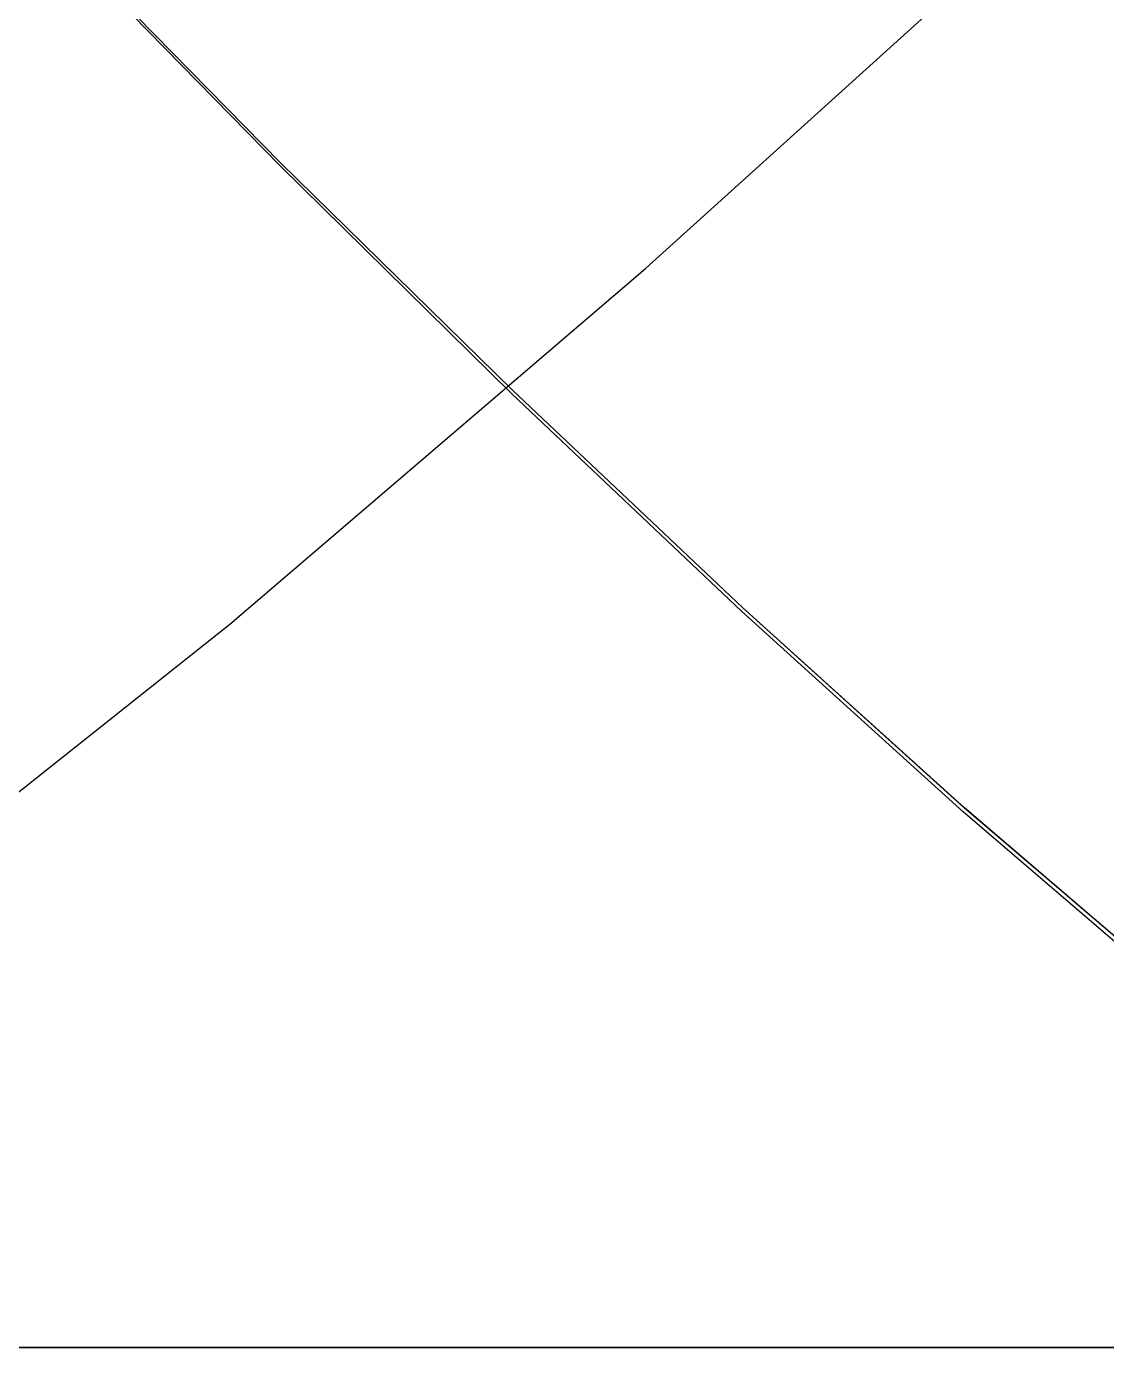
# Model space of a CAD drawing. Extents: x 0 to 141, y -114 to 28.
# Drawn here: x 24.84 to 53.67, y -113.81 to -78.55 of the extents above; entities that cross this region are included whole.
import ezdxf

# ---------------------------------------------------------------- set-up
doc = ezdxf.new("R2010")
doc.units = 0

msp = doc.modelspace()

# ---------------------------------------------------------------- linework, layer by layer
at = {"layer": 'Layer 1'}
for p, q in [((41.361728, -85.007806), (53.210399, -74.300712)), ((41.361728, -85.007806), (53.210399, -74.300712)), ((41.361728, -85.007806), (53.210399, -74.300712)), ((41.361728, -85.007806), (53.210399, -74.300712)), ((41.361728, -85.007806), (53.210399, -74.300712)), ((41.361728, -85.007806), (53.210399, -74.300712)), ((41.361728, -85.007806), (53.210399, -74.300712)), ((41.361728, -85.007806), (53.210399, -74.300712)), ((41.361728, -85.007806), (53.210399, -74.300712)), ((41.361728, -85.007806), (53.210399, -74.300712)), ((41.361728, -85.007806), (53.210399, -74.300712)), ((41.361728, -85.007806), (53.210399, -74.300712)), ((41.361728, -85.007806), (53.210399, -74.300712)), ((41.361728, -85.007806), (53.210399, -74.300712)), ((41.361728, -85.007806), (53.210399, -74.300712)), ((41.361728, -85.007806), (53.210399, -74.300712)), ((41.361728, -85.007806), (53.210399, -74.300712)), ((41.361728, -85.007806), (53.210399, -74.300712)), ((41.361728, -85.007806), (53.210399, -74.300712)), ((41.361728, -85.007806), (53.210399, -74.300712)), ((31.623338, -82.185888), (25.549975, -75.998014)), ((31.623338, -82.185888), (25.549975, -75.998014)), ((31.623338, -82.185888), (25.549975, -75.998014)), ((31.623338, -82.185888), (25.549975, -75.998014)), ((31.623338, -82.185888), (25.549975, -75.998014)), ((31.623338, -82.185888), (25.549975, -75.998014)), ((31.623338, -82.185888), (25.549975, -75.998014)), ((31.623338, -82.185888), (25.549975, -75.998014)), ((31.623338, -82.185888), (25.549975, -75.998014)), ((31.623338, -82.185888), (25.549975, -75.998014)), ((31.623338, -82.185888), (25.549975, -75.998014)), ((31.623338, -82.185888), (25.549975, -75.998014)), ((31.623338, -82.185888), (25.549975, -75.998014)), ((31.623338, -82.185888), (25.549975, -75.998014)), ((31.623338, -82.185888), (25.549975, -75.998014)), ((31.623338, -82.185888), (25.549975, -75.998014)), ((31.623338, -82.185888), (25.549975, -75.998014)), ((31.623338, -82.185888), (25.549975, -75.998014)), ((31.623338, -82.185888), (25.549975, -75.998014)), ((31.623338, -82.185888), (25.549975, -75.998014)), ((31.623338, -82.185888), (25.549975, -75.998014)), ((31.623338, -82.185888), (25.549975, -75.998014)), ((31.623338, -82.185888), (25.549975, -75.998014)), ((31.623338, -82.185888), (25.549975, -75.998014)), ((31.623338, -82.185888), (25.549975, -75.998014)), ((31.623338, -82.185888), (25.549975, -75.998014)), ((31.623338, -82.185888), (25.549975, -75.998014)), ((31.623338, -82.185888), (25.549975, -75.998014)), ((31.623338, -82.185888), (25.549975, -75.998014)), ((31.623338, -82.185888), (25.549975, -75.998014)), ((31.623338, -82.185888), (25.549975, -75.998014)), ((31.623338, -82.185888), (25.549975, -75.998014)), ((31.623338, -82.185888), (25.549975, -75.998014)), ((31.623338, -82.185888), (25.549975, -75.998014)), ((31.624613, -82.18705), (25.551073, -75.999302)), ((31.624613, -82.18705), (25.551073, -75.999302)), ((31.624613, -82.18705), (25.551073, -75.999302)), ((31.624613, -82.18705), (25.551073, -75.999302)), ((31.624613, -82.18705), (25.551073, -75.999302)), ((31.624613, -82.18705), (25.551073, -75.999302)), ((31.624613, -82.18705), (25.551073, -75.999302)), ((31.624613, -82.18705), (25.551073, -75.999302)), ((31.624613, -82.18705), (25.551073, -75.999302)), ((31.624613, -82.18705), (25.551073, -75.999302)), ((31.624613, -82.18705), (25.551073, -75.999302)), ((31.624613, -82.18705), (25.551073, -75.999302)), ((31.624613, -82.18705), (25.551073, -75.999302)), ((31.624613, -82.18705), (25.551073, -75.999302)), ((31.624613, -82.18705), (25.551073, -75.999302)), ((31.624613, -82.18705), (25.551073, -75.999302)), ((31.624613, -82.18705), (25.551073, -75.999302)), ((31.624613, -82.18705), (25.551073, -75.999302)), ((31.624613, -82.18705), (25.551073, -75.999302)), ((31.624613, -82.18705), (25.551073, -75.999302)), ((31.624613, -82.18705), (25.551073, -75.999302)), ((31.624613, -82.18705), (25.551073, -75.999302)), ((31.624613, -82.18705), (25.551073, -75.999302)), ((31.624613, -82.18705), (25.551073, -75.999302)), ((31.624613, -82.18705), (25.551073, -75.999302)), ((31.624613, -82.18705), (25.551073, -75.999302)), ((31.624613, -82.18705), (25.551073, -75.999302)), ((31.624613, -82.18705), (25.551073, -75.999302)), ((31.624613, -82.18705), (25.551073, -75.999302)), ((31.624613, -82.18705), (25.551073, -75.999302)), ((31.624613, -82.18705), (25.551073, -75.999302)), ((31.624613, -82.18705), (25.551073, -75.999302)), ((31.624613, -82.18705), (25.551073, -75.999302)), ((31.624613, -82.18705), (25.551073, -75.999302)), ((31.624613, -82.18705), (25.551073, -75.999302)), ((31.624613, -82.18705), (25.551073, -75.999302)), ((31.624613, -82.18705), (25.551073, -75.999302)), ((31.624687, -82.18735), (25.551137, -75.999634)), ((31.624687, -82.18735), (25.551137, -75.999634)), ((31.624687, -82.18735), (25.551137, -75.999634)), ((31.624687, -82.18735), (25.551137, -75.999634)), ((31.624687, -82.18735), (25.551137, -75.999634)), ((31.624687, -82.18735), (25.551137, -75.999634)), ((31.624687, -82.18735), (25.551137, -75.999634)), ((31.624687, -82.18735), (25.551137, -75.999634)), ((31.624687, -82.18735), (25.551137, -75.999634)), ((31.624687, -82.18735), (25.551137, -75.999634)), ((31.624687, -82.18735), (25.551137, -75.999634)), ((31.624687, -82.18735), (25.551137, -75.999634)), ((31.624687, -82.18735), (25.551137, -75.999634)), ((31.624687, -82.18735), (25.551137, -75.999634)), ((31.624687, -82.18735), (25.551137, -75.999634)), ((31.624687, -82.18735), (25.551137, -75.999634)), ((31.624687, -82.18735), (25.551137, -75.999634)), ((31.624687, -82.18735), (25.551137, -75.999634)), ((31.624687, -82.18735), (25.551137, -75.999634)), ((31.624687, -82.18735), (25.551137, -75.999634)), ((31.624687, -82.18735), (25.551137, -75.999634)), ((31.624687, -82.18735), (25.551137, -75.999634)), ((31.624687, -82.18735), (25.551137, -75.999634)), ((31.624687, -82.18735), (25.551137, -75.999634)), ((31.624687, -82.18735), (25.551137, -75.999634)), ((31.624687, -82.18735), (25.551137, -75.999634)), ((31.624687, -82.18735), (25.551137, -75.999634)), ((31.624687, -82.18735), (25.551137, -75.999634)), ((31.624687, -82.18735), (25.551137, -75.999634)), ((31.624687, -82.18735), (25.551137, -75.999634)), ((31.624687, -82.18735), (25.551137, -75.999634)), ((31.624687, -82.18735), (25.551137, -75.999634)), ((31.624687, -82.18735), (25.551137, -75.999634)), ((31.624687, -82.18735), (25.551137, -75.999634)), ((31.624687, -82.18735), (25.551137, -75.999634)), ((31.624687, -82.18735), (25.551137, -75.999634)), ((31.624687, -82.18735), (25.551137, -75.999634)), ((31.624687, -82.18735), (25.551137, -75.999634)), ((31.624687, -82.18735), (25.551137, -75.999634)), ((31.624687, -82.18735), (25.551137, -75.999634)), ((31.62022, -82.277213), (25.55671, -76.084239)), ((37.797891, -88.356018), (31.62022, -82.277213)), ((37.810901, -88.259642), (31.623338, -82.185888)), ((37.810901, -88.259642), (31.623338, -82.185888)), ((37.810901, -88.259642), (31.623338, -82.185888)), ((37.810901, -88.259642), (31.623338, -82.185888)), ((37.810901, -88.259642), (31.623338, -82.185888)), ((37.810901, -88.259642), (31.623338, -82.185888)), ((37.810901, -88.259642), (31.623338, -82.185888)), ((37.810901, -88.259642), (31.623338, -82.185888)), ((37.810901, -88.259642), (31.623338, -82.185888)), ((37.810901, -88.259642), (31.623338, -82.185888)), ((37.810901, -88.259642), (31.623338, -82.185888)), ((37.810901, -88.259642), (31.623338, -82.185888)), ((37.810901, -88.259642), (31.623338, -82.185888)), ((37.810901, -88.259642), (31.623338, -82.185888)), ((37.810901, -88.259642), (31.623338, -82.185888)), ((37.810901, -88.259642), (31.623338, -82.185888)), ((37.810901, -88.259642), (31.623338, -82.185888)), ((37.810901, -88.259642), (31.623338, -82.185888)), ((37.810901, -88.259642), (31.623338, -82.185888)), ((37.810901, -88.259642), (31.623338, -82.185888)), ((37.810901, -88.259642), (31.623338, -82.185888)), ((37.810901, -88.259642), (31.623338, -82.185888)), ((37.810901, -88.259642), (31.623338, -82.185888)), ((37.810901, -88.259642), (31.623338, -82.185888)), ((37.810901, -88.259642), (31.623338, -82.185888)), ((37.810901, -88.259642), (31.623338, -82.185888)), ((37.810901, -88.259642), (31.623338, -82.185888)), ((37.810901, -88.259642), (31.623338, -82.185888)), ((37.810901, -88.259642), (31.623338, -82.185888)), ((37.810901, -88.259642), (31.623338, -82.185888)), ((37.810901, -88.259642), (31.623338, -82.185888)), ((37.810901, -88.259642), (31.623338, -82.185888)), ((37.810901, -88.259642), (31.623338, -82.185888)), ((37.810901, -88.259642), (31.623338, -82.185888)), ((37.812313, -88.260644), (31.624613, -82.18705)), ((37.812313, -88.260644), (31.624613, -82.18705)), ((37.812313, -88.260644), (31.624613, -82.18705)), ((37.812313, -88.260644), (31.624613, -82.18705)), ((37.812313, -88.260644), (31.624613, -82.18705)), ((37.812313, -88.260644), (31.624613, -82.18705)), ((37.812313, -88.260644), (31.624613, -82.18705)), ((37.812313, -88.260644), (31.624613, -82.18705)), ((37.812313, -88.260644), (31.624613, -82.18705)), ((37.812313, -88.260644), (31.624613, -82.18705)), ((37.812313, -88.260644), (31.624613, -82.18705)), ((37.812313, -88.260644), (31.624613, -82.18705)), ((37.812313, -88.260644), (31.624613, -82.18705)), ((37.812313, -88.260644), (31.624613, -82.18705)), ((37.812313, -88.260644), (31.624613, -82.18705)), ((37.812313, -88.260644), (31.624613, -82.18705)), ((37.812313, -88.260644), (31.624613, -82.18705)), ((37.812313, -88.260644), (31.624613, -82.18705)), ((37.812313, -88.260644), (31.624613, -82.18705)), ((37.812313, -88.260644), (31.624613, -82.18705)), ((37.812313, -88.260644), (31.624613, -82.18705)), ((37.812313, -88.260644), (31.624613, -82.18705)), ((37.812313, -88.260644), (31.624613, -82.18705)), ((37.812313, -88.260644), (31.624613, -82.18705)), ((37.812313, -88.260644), (31.624613, -82.18705)), ((37.812313, -88.260644), (31.624613, -82.18705)), ((37.812313, -88.260644), (31.624613, -82.18705)), ((37.812313, -88.260644), (31.624613, -82.18705)), ((37.812313, -88.260644), (31.624613, -82.18705)), ((37.812313, -88.260644), (31.624613, -82.18705)), ((37.812313, -88.260644), (31.624613, -82.18705)), ((37.812313, -88.260644), (31.624613, -82.18705)), ((37.812313, -88.260644), (31.624613, -82.18705)), ((37.812313, -88.260644), (31.624613, -82.18705)), ((37.812313, -88.260644), (31.624613, -82.18705)), ((37.812313, -88.260644), (31.624613, -82.18705)), ((37.812313, -88.260644), (31.624613, -82.18705)), ((37.812396, -88.260902), (31.624687, -82.18735)), ((37.812396, -88.260902), (31.624687, -82.18735)), ((37.812396, -88.260902), (31.624687, -82.18735)), ((37.812396, -88.260902), (31.624687, -82.18735)), ((37.812396, -88.260902), (31.624687, -82.18735)), ((37.812396, -88.260902), (31.624687, -82.18735)), ((37.812396, -88.260902), (31.624687, -82.18735)), ((37.812396, -88.260902), (31.624687, -82.18735)), ((37.812396, -88.260902), (31.624687, -82.18735)), ((37.812396, -88.260902), (31.624687, -82.18735)), ((37.812396, -88.260902), (31.624687, -82.18735)), ((37.812396, -88.260902), (31.624687, -82.18735)), ((37.812396, -88.260902), (31.624687, -82.18735)), ((37.812396, -88.260902), (31.624687, -82.18735)), ((37.812396, -88.260902), (31.624687, -82.18735)), ((37.812396, -88.260902), (31.624687, -82.18735)), ((37.812396, -88.260902), (31.624687, -82.18735)), ((37.812396, -88.260902), (31.624687, -82.18735)), ((37.812396, -88.260902), (31.624687, -82.18735)), ((37.812396, -88.260902), (31.624687, -82.18735)), ((37.812396, -88.260902), (31.624687, -82.18735)), ((37.812396, -88.260902), (31.624687, -82.18735)), ((37.812396, -88.260902), (31.624687, -82.18735)), ((37.812396, -88.260902), (31.624687, -82.18735)), ((37.812396, -88.260902), (31.624687, -82.18735)), ((37.812396, -88.260902), (31.624687, -82.18735)), ((37.812396, -88.260902), (31.624687, -82.18735)), ((37.812396, -88.260902), (31.624687, -82.18735)), ((37.812396, -88.260902), (31.624687, -82.18735)), ((37.812396, -88.260902), (31.624687, -82.18735)), ((37.812396, -88.260902), (31.624687, -82.18735)), ((37.812396, -88.260902), (31.624687, -82.18735)), ((37.812396, -88.260902), (31.624687, -82.18735)), ((37.812396, -88.260902), (31.624687, -82.18735)), ((37.812396, -88.260902), (31.624687, -82.18735)), ((37.812396, -88.260902), (31.624687, -82.18735)), ((37.812396, -88.260902), (31.624687, -82.18735)), ((37.812396, -88.260902), (31.624687, -82.18735)), ((37.812396, -88.260902), (31.624687, -82.18735)), ((37.812396, -88.260902), (31.624687, -82.18735)), ((30.268111, -94.503204), (41.361728, -85.007806)), ((30.268111, -94.503204), (41.361728, -85.007806)), ((30.268111, -94.503204), (41.361728, -85.007806)), ((30.268111, -94.503204), (41.361728, -85.007806)), ((30.268111, -94.503204), (41.361728, -85.007806)), ((30.268111, -94.503204), (41.361728, -85.007806)), ((30.268111, -94.503204), (41.361728, -85.007806)), ((30.268111, -94.503204), (41.361728, -85.007806)), ((30.268111, -94.503204), (41.361728, -85.007806)), ((30.268111, -94.503204), (41.361728, -85.007806)), ((30.268111, -94.503204), (41.361728, -85.007806)), ((30.268111, -94.503204), (41.361728, -85.007806)), ((30.268111, -94.503204), (41.361728, -85.007806)), ((30.268111, -94.503204), (41.361728, -85.007806)), ((30.268111, -94.503204), (41.361728, -85.007806)), ((30.268111, -94.503204), (41.361728, -85.007806)), ((30.268111, -94.503204), (41.361728, -85.007806)), ((30.268111, -94.503204), (41.361728, -85.007806)), ((30.268111, -94.503204), (41.361728, -85.007806)), ((30.268111, -94.503204), (41.361728, -85.007806)), ((43.926145, -94.156597), (37.797891, -88.356018)), ((43.948784, -94.055367), (37.810901, -88.259642)), ((43.948784, -94.055367), (37.810901, -88.259642)), ((43.948784, -94.055367), (37.810901, -88.259642)), ((43.948784, -94.055367), (37.810901, -88.259642)), ((43.948784, -94.055367), (37.810901, -88.259642)), ((43.948784, -94.055367), (37.810901, -88.259642)), ((43.948784, -94.055367), (37.810901, -88.259642)), ((43.948784, -94.055367), (37.810901, -88.259642)), ((43.948784, -94.055367), (37.810901, -88.259642)), ((43.948784, -94.055367), (37.810901, -88.259642)), ((43.948784, -94.055367), (37.810901, -88.259642)), ((43.948784, -94.055367), (37.810901, -88.259642)), ((43.948784, -94.055367), (37.810901, -88.259642)), ((43.948784, -94.055367), (37.810901, -88.259642)), ((43.948784, -94.055367), (37.810901, -88.259642)), ((43.948784, -94.055367), (37.810901, -88.259642)), ((43.948784, -94.055367), (37.810901, -88.259642)), ((43.948784, -94.055367), (37.810901, -88.259642)), ((43.948784, -94.055367), (37.810901, -88.259642)), ((43.948784, -94.055367), (37.810901, -88.259642)), ((43.948784, -94.055367), (37.810901, -88.259642)), ((43.948784, -94.055367), (37.810901, -88.259642)), ((43.948784, -94.055367), (37.810901, -88.259642)), ((43.948784, -94.055367), (37.810901, -88.259642)), ((43.948784, -94.055367), (37.810901, -88.259642)), ((43.948784, -94.055367), (37.810901, -88.259642)), ((43.948784, -94.055367), (37.810901, -88.259642)), ((43.948784, -94.055367), (37.810901, -88.259642)), ((43.948784, -94.055367), (37.810901, -88.259642)), ((43.948784, -94.055367), (37.810901, -88.259642)), ((43.948784, -94.055367), (37.810901, -88.259642)), ((43.948784, -94.055367), (37.810901, -88.259642)), ((43.948784, -94.055367), (37.810901, -88.259642)), ((43.948784, -94.055367), (37.810901, -88.259642)), ((43.950278, -94.056184), (37.812313, -88.260644)), ((43.950278, -94.056184), (37.812313, -88.260644)), ((43.950278, -94.056184), (37.812313, -88.260644)), ((43.950278, -94.056184), (37.812313, -88.260644)), ((43.950278, -94.056184), (37.812313, -88.260644)), ((43.950278, -94.056184), (37.812313, -88.260644)), ((43.950278, -94.056184), (37.812313, -88.260644)), ((43.950278, -94.056184), (37.812313, -88.260644)), ((43.950278, -94.056184), (37.812313, -88.260644)), ((43.950278, -94.056184), (37.812313, -88.260644)), ((43.950278, -94.056184), (37.812313, -88.260644)), ((43.950278, -94.056184), (37.812313, -88.260644)), ((43.950278, -94.056184), (37.812313, -88.260644)), ((43.950278, -94.056184), (37.812313, -88.260644)), ((43.950278, -94.056184), (37.812313, -88.260644)), ((43.950278, -94.056184), (37.812313, -88.260644)), ((43.950278, -94.056184), (37.812313, -88.260644)), ((43.950278, -94.056184), (37.812313, -88.260644)), ((43.950278, -94.056184), (37.812313, -88.260644)), ((43.950278, -94.056184), (37.812313, -88.260644)), ((43.950278, -94.056184), (37.812313, -88.260644)), ((43.950278, -94.056184), (37.812313, -88.260644)), ((43.950278, -94.056184), (37.812313, -88.260644)), ((43.950278, -94.056184), (37.812313, -88.260644)), ((43.950278, -94.056184), (37.812313, -88.260644)), ((43.950278, -94.056184), (37.812313, -88.260644)), ((43.950278, -94.056184), (37.812313, -88.260644)), ((43.950278, -94.056184), (37.812313, -88.260644)), ((43.950278, -94.056184), (37.812313, -88.260644)), ((43.950278, -94.056184), (37.812313, -88.260644)), ((43.950278, -94.056184), (37.812313, -88.260644)), ((43.950278, -94.056184), (37.812313, -88.260644)), ((43.950278, -94.056184), (37.812313, -88.260644)), ((43.950278, -94.056184), (37.812313, -88.260644)), ((43.950278, -94.056184), (37.812313, -88.260644)), ((43.950278, -94.056184), (37.812313, -88.260644)), ((43.950278, -94.056184), (37.812313, -88.260644)), ((43.950366, -94.056395), (37.812396, -88.260902)), ((43.950366, -94.056395), (37.812396, -88.260902)), ((43.950366, -94.056395), (37.812396, -88.260902)), ((43.950366, -94.056395), (37.812396, -88.260902)), ((43.950366, -94.056395), (37.812396, -88.260902)), ((43.950366, -94.056395), (37.812396, -88.260902)), ((43.950366, -94.056395), (37.812396, -88.260902)), ((43.950366, -94.056395), (37.812396, -88.260902)), ((43.950366, -94.056395), (37.812396, -88.260902)), ((43.950366, -94.056395), (37.812396, -88.260902)), ((43.950366, -94.056395), (37.812396, -88.260902)), ((43.950366, -94.056395), (37.812396, -88.260902)), ((43.950366, -94.056395), (37.812396, -88.260902)), ((43.950366, -94.056395), (37.812396, -88.260902)), ((43.950366, -94.056395), (37.812396, -88.260902)), ((43.950366, -94.056395), (37.812396, -88.260902)), ((43.950366, -94.056395), (37.812396, -88.260902)), ((43.950366, -94.056395), (37.812396, -88.260902)), ((43.950366, -94.056395), (37.812396, -88.260902)), ((43.950366, -94.056395), (37.812396, -88.260902)), ((43.950366, -94.056395), (37.812396, -88.260902)), ((43.950366, -94.056395), (37.812396, -88.260902)), ((43.950366, -94.056395), (37.812396, -88.260902)), ((43.950366, -94.056395), (37.812396, -88.260902)), ((43.950366, -94.056395), (37.812396, -88.260902)), ((43.950366, -94.056395), (37.812396, -88.260902)), ((43.950366, -94.056395), (37.812396, -88.260902)), ((43.950366, -94.056395), (37.812396, -88.260902)), ((43.950366, -94.056395), (37.812396, -88.260902)), ((43.950366, -94.056395), (37.812396, -88.260902)), ((43.950366, -94.056395), (37.812396, -88.260902)), ((43.950366, -94.056395), (37.812396, -88.260902)), ((43.950366, -94.056395), (37.812396, -88.260902)), ((43.950366, -94.056395), (37.812396, -88.260902)), ((43.950366, -94.056395), (37.812396, -88.260902)), ((43.950366, -94.056395), (37.812396, -88.260902)), ((43.950366, -94.056395), (37.812396, -88.260902)), ((43.950366, -94.056395), (37.812396, -88.260902)), ((43.950366, -94.056395), (37.812396, -88.260902)), ((43.950366, -94.056395), (37.812396, -88.260902)), ((49.873107, -99.409149), (43.948784, -94.055367)), ((49.873107, -99.409149), (43.948784, -94.055367)), ((49.873107, -99.409149), (43.948784, -94.055367)), ((49.873107, -99.409149), (43.948784, -94.055367)), ((49.873107, -99.409149), (43.948784, -94.055367)), ((49.873107, -99.409149), (43.948784, -94.055367)), ((49.873107, -99.409149), (43.948784, -94.055367)), ((49.873107, -99.409149), (43.948784, -94.055367)), ((49.873107, -99.409149), (43.948784, -94.055367)), ((49.873107, -99.409149), (43.948784, -94.055367)), ((49.873107, -99.409149), (43.948784, -94.055367)), ((49.873107, -99.409149), (43.948784, -94.055367)), ((49.873107, -99.409149), (43.948784, -94.055367)), ((49.873107, -99.409149), (43.948784, -94.055367)), ((49.873107, -99.409149), (43.948784, -94.055367)), ((49.873107, -99.409149), (43.948784, -94.055367)), ((49.873107, -99.409149), (43.948784, -94.055367)), ((49.873107, -99.409149), (43.948784, -94.055367)), ((49.873107, -99.409149), (43.948784, -94.055367)), ((49.873107, -99.409149), (43.948784, -94.055367)), ((49.873107, -99.409149), (43.948784, -94.055367)), ((49.873107, -99.409149), (43.948784, -94.055367)), ((49.873107, -99.409149), (43.948784, -94.055367)), ((49.873107, -99.409149), (43.948784, -94.055367)), ((49.873107, -99.409149), (43.948784, -94.055367)), ((49.873107, -99.409149), (43.948784, -94.055367)), ((49.873107, -99.409149), (43.948784, -94.055367)), ((49.873107, -99.409149), (43.948784, -94.055367)), ((49.873107, -99.409149), (43.948784, -94.055367)), ((49.873107, -99.409149), (43.948784, -94.055367)), ((49.873107, -99.409149), (43.948784, -94.055367)), ((49.873107, -99.409149), (43.948784, -94.055367)), ((49.873107, -99.409149), (43.948784, -94.055367)), ((49.873107, -99.409149), (43.948784, -94.055367)), ((49.874614, -99.409773), (43.950278, -94.056184)), ((49.874614, -99.409773), (43.950278, -94.056184)), ((49.874614, -99.409773), (43.950278, -94.056184)), ((49.874614, -99.409773), (43.950278, -94.056184)), ((49.874614, -99.409773), (43.950278, -94.056184)), ((49.874614, -99.409773), (43.950278, -94.056184)), ((49.874614, -99.409773), (43.950278, -94.056184)), ((49.874614, -99.409773), (43.950278, -94.056184)), ((49.874614, -99.409773), (43.950278, -94.056184)), ((49.874614, -99.409773), (43.950278, -94.056184)), ((49.874614, -99.409773), (43.950278, -94.056184)), ((49.874614, -99.409773), (43.950278, -94.056184)), ((49.874614, -99.409773), (43.950278, -94.056184)), ((49.874614, -99.409773), (43.950278, -94.056184)), ((49.874614, -99.409773), (43.950278, -94.056184)), ((49.874614, -99.409773), (43.950278, -94.056184)), ((49.874614, -99.409773), (43.950278, -94.056184)), ((49.874614, -99.409773), (43.950278, -94.056184)), ((49.874614, -99.409773), (43.950278, -94.056184)), ((49.874614, -99.409773), (43.950278, -94.056184)), ((49.874614, -99.409773), (43.950278, -94.056184)), ((49.874614, -99.409773), (43.950278, -94.056184)), ((49.874614, -99.409773), (43.950278, -94.056184)), ((49.874614, -99.409773), (43.950278, -94.056184)), ((49.874614, -99.409773), (43.950278, -94.056184)), ((49.874614, -99.409773), (43.950278, -94.056184)), ((49.874614, -99.409773), (43.950278, -94.056184)), ((49.874614, -99.409773), (43.950278, -94.056184)), ((49.874614, -99.409773), (43.950278, -94.056184)), ((49.874614, -99.409773), (43.950278, -94.056184)), ((49.874614, -99.409773), (43.950278, -94.056184)), ((49.874614, -99.409773), (43.950278, -94.056184)), ((49.874614, -99.409773), (43.950278, -94.056184)), ((49.874614, -99.409773), (43.950278, -94.056184)), ((49.874614, -99.409773), (43.950278, -94.056184)), ((49.874614, -99.409773), (43.950278, -94.056184)), ((49.874614, -99.409773), (43.950278, -94.056184)), ((49.874702, -99.409935), (43.950366, -94.056395)), ((49.874702, -99.409935), (43.950366, -94.056395)), ((49.874702, -99.409935), (43.950366, -94.056395)), ((49.874702, -99.409935), (43.950366, -94.056395)), ((49.874702, -99.409935), (43.950366, -94.056395)), ((49.874702, -99.409935), (43.950366, -94.056395)), ((49.874702, -99.409935), (43.950366, -94.056395)), ((49.874702, -99.409935), (43.950366, -94.056395)), ((49.874702, -99.409935), (43.950366, -94.056395)), ((49.874702, -99.409935), (43.950366, -94.056395)), ((49.874702, -99.409935), (43.950366, -94.056395)), ((49.874702, -99.409935), (43.950366, -94.056395)), ((49.874702, -99.409935), (43.950366, -94.056395)), ((49.874702, -99.409935), (43.950366, -94.056395)), ((49.874702, -99.409935), (43.950366, -94.056395)), ((49.874702, -99.409935), (43.950366, -94.056395)), ((49.874702, -99.409935), (43.950366, -94.056395)), ((49.874702, -99.409935), (43.950366, -94.056395)), ((49.874702, -99.409935), (43.950366, -94.056395)), ((49.874702, -99.409935), (43.950366, -94.056395)), ((49.874702, -99.409935), (43.950366, -94.056395)), ((49.874702, -99.409935), (43.950366, -94.056395)), ((49.874702, -99.409935), (43.950366, -94.056395)), ((49.874702, -99.409935), (43.950366, -94.056395)), ((49.874702, -99.409935), (43.950366, -94.056395)), ((49.874702, -99.409935), (43.950366, -94.056395)), ((49.874702, -99.409935), (43.950366, -94.056395)), ((49.874702, -99.409935), (43.950366, -94.056395)), ((49.874702, -99.409935), (43.950366, -94.056395)), ((49.874702, -99.409935), (43.950366, -94.056395)), ((49.874702, -99.409935), (43.950366, -94.056395)), ((49.874702, -99.409935), (43.950366, -94.056395)), ((49.874702, -99.409935), (43.950366, -94.056395)), ((49.874702, -99.409935), (43.950366, -94.056395)), ((49.874702, -99.409935), (43.950366, -94.056395)), ((49.874702, -99.409935), (43.950366, -94.056395)), ((49.874702, -99.409935), (43.950366, -94.056395)), ((49.874702, -99.409935), (43.950366, -94.056395)), ((49.874702, -99.409935), (43.950366, -94.056395)), ((49.874702, -99.409935), (43.950366, -94.056395)), ((20.257338, -102.459114), (30.268111, -94.503204)), ((20.257338, -102.459114), (30.268111, -94.503204)), ((20.257338, -102.459114), (30.268111, -94.503204)), ((20.257338, -102.459114), (30.268111, -94.503204)), ((20.257338, -102.459114), (30.268111, -94.503204)), ((20.257338, -102.459114), (30.268111, -94.503204)), ((20.257338, -102.459114), (30.268111, -94.503204)), ((20.257338, -102.459114), (30.268111, -94.503204)), ((20.257338, -102.459114), (30.268111, -94.503204)), ((20.257338, -102.459114), (30.268111, -94.503204)), ((20.257338, -102.459114), (30.268111, -94.503204)), ((20.257338, -102.459114), (30.268111, -94.503204)), ((20.257338, -102.459114), (30.268111, -94.503204)), ((20.257338, -102.459114), (30.268111, -94.503204)), ((20.257338, -102.459114), (30.268111, -94.503204)), ((20.257338, -102.459114), (30.268111, -94.503204)), ((20.257338, -102.459114), (30.268111, -94.503204)), ((20.257338, -102.459114), (30.268111, -94.503204)), ((20.257338, -102.459114), (30.268111, -94.503204)), ((20.257338, -102.459114), (30.268111, -94.503204)), ((49.8414, -99.514891), (43.926145, -94.156597)), ((55.419989, -104.157077), (49.873107, -99.409149)), ((55.419989, -104.157077), (49.873107, -99.409149)), ((55.419989, -104.157077), (49.873107, -99.409149)), ((55.419989, -104.157077), (49.873107, -99.409149)), ((55.419989, -104.157077), (49.873107, -99.409149)), ((55.419989, -104.157077), (49.873107, -99.409149)), ((55.419989, -104.157077), (49.873107, -99.409149)), ((55.419989, -104.157077), (49.873107, -99.409149)), ((55.419989, -104.157077), (49.873107, -99.409149)), ((55.419989, -104.157077), (49.873107, -99.409149)), ((55.419989, -104.157077), (49.873107, -99.409149)), ((55.419989, -104.157077), (49.873107, -99.409149)), ((55.419989, -104.157077), (49.873107, -99.409149)), ((55.419989, -104.157077), (49.873107, -99.409149)), ((55.419989, -104.157077), (49.873107, -99.409149)), ((55.419989, -104.157077), (49.873107, -99.409149)), ((55.419989, -104.157077), (49.873107, -99.409149)), ((55.419989, -104.157077), (49.873107, -99.409149)), ((55.419989, -104.157077), (49.873107, -99.409149)), ((55.419989, -104.157077), (49.873107, -99.409149)), ((55.419989, -104.157077), (49.873107, -99.409149)), ((55.419989, -104.157077), (49.873107, -99.409149)), ((55.419989, -104.157077), (49.873107, -99.409149)), ((55.419989, -104.157077), (49.873107, -99.409149)), ((55.419989, -104.157077), (49.873107, -99.409149)), ((55.419989, -104.157077), (49.873107, -99.409149)), ((55.419989, -104.157077), (49.873107, -99.409149)), ((55.419989, -104.157077), (49.873107, -99.409149)), ((55.419989, -104.157077), (49.873107, -99.409149)), ((55.419989, -104.157077), (49.873107, -99.409149)), ((55.419989, -104.157077), (49.873107, -99.409149)), ((55.419989, -104.157077), (49.873107, -99.409149)), ((55.419989, -104.157077), (49.873107, -99.409149)), ((55.419989, -104.157077), (49.873107, -99.409149)), ((55.421423, -104.157512), (49.874614, -99.409773)), ((55.421423, -104.157512), (49.874614, -99.409773)), ((55.421423, -104.157512), (49.874614, -99.409773)), ((55.421423, -104.157512), (49.874614, -99.409773)), ((55.421423, -104.157512), (49.874614, -99.409773)), ((55.421423, -104.157512), (49.874614, -99.409773)), ((55.421423, -104.157512), (49.874614, -99.409773)), ((55.421423, -104.157512), (49.874614, -99.409773)), ((55.421423, -104.157512), (49.874614, -99.409773)), ((55.421423, -104.157512), (49.874614, -99.409773)), ((55.421423, -104.157512), (49.874614, -99.409773)), ((55.421423, -104.157512), (49.874614, -99.409773)), ((55.421423, -104.157512), (49.874614, -99.409773)), ((55.421423, -104.157512), (49.874614, -99.409773)), ((55.421423, -104.157512), (49.874614, -99.409773)), ((55.421423, -104.157512), (49.874614, -99.409773)), ((55.421423, -104.157512), (49.874614, -99.409773)), ((55.421423, -104.157512), (49.874614, -99.409773)), ((55.421423, -104.157512), (49.874614, -99.409773)), ((55.421423, -104.157512), (49.874614, -99.409773)), ((55.421423, -104.157512), (49.874614, -99.409773)), ((55.421423, -104.157512), (49.874614, -99.409773)), ((55.421423, -104.157512), (49.874614, -99.409773)), ((55.421423, -104.157512), (49.874614, -99.409773)), ((55.421423, -104.157512), (49.874614, -99.409773)), ((55.421423, -104.157512), (49.874614, -99.409773)), ((55.421423, -104.157512), (49.874614, -99.409773)), ((55.421423, -104.157512), (49.874614, -99.409773)), ((55.421423, -104.157512), (49.874614, -99.409773)), ((55.421423, -104.157512), (49.874614, -99.409773)), ((55.421423, -104.157512), (49.874614, -99.409773)), ((55.421423, -104.157512), (49.874614, -99.409773)), ((55.421423, -104.157512), (49.874614, -99.409773)), ((55.421423, -104.157512), (49.874614, -99.409773)), ((55.421423, -104.157512), (49.874614, -99.409773)), ((55.421423, -104.157512), (49.874614, -99.409773)), ((55.421423, -104.157512), (49.874614, -99.409773)), ((55.421508, -104.157625), (49.874702, -99.409935)), ((55.421508, -104.157625), (49.874702, -99.409935)), ((55.421508, -104.157625), (49.874702, -99.409935)), ((55.421508, -104.157625), (49.874702, -99.409935)), ((55.421508, -104.157625), (49.874702, -99.409935)), ((55.421508, -104.157625), (49.874702, -99.409935)), ((55.421508, -104.157625), (49.874702, -99.409935)), ((55.421508, -104.157625), (49.874702, -99.409935)), ((55.421508, -104.157625), (49.874702, -99.409935)), ((55.421508, -104.157625), (49.874702, -99.409935)), ((55.421508, -104.157625), (49.874702, -99.409935)), ((55.421508, -104.157625), (49.874702, -99.409935)), ((55.421508, -104.157625), (49.874702, -99.409935)), ((55.421508, -104.157625), (49.874702, -99.409935)), ((55.421508, -104.157625), (49.874702, -99.409935)), ((55.421508, -104.157625), (49.874702, -99.409935)), ((55.421508, -104.157625), (49.874702, -99.409935)), ((55.421508, -104.157625), (49.874702, -99.409935)), ((55.421508, -104.157625), (49.874702, -99.409935)), ((55.421508, -104.157625), (49.874702, -99.409935)), ((55.421508, -104.157625), (49.874702, -99.409935)), ((55.421508, -104.157625), (49.874702, -99.409935)), ((55.421508, -104.157625), (49.874702, -99.409935)), ((55.421508, -104.157625), (49.874702, -99.409935)), ((55.421508, -104.157625), (49.874702, -99.409935)), ((55.421508, -104.157625), (49.874702, -99.409935)), ((55.421508, -104.157625), (49.874702, -99.409935)), ((55.421508, -104.157625), (49.874702, -99.409935)), ((55.421508, -104.157625), (49.874702, -99.409935)), ((55.421508, -104.157625), (49.874702, -99.409935)), ((55.421508, -104.157625), (49.874702, -99.409935)), ((55.421508, -104.157625), (49.874702, -99.409935)), ((55.421508, -104.157625), (49.874702, -99.409935)), ((55.421508, -104.157625), (49.874702, -99.409935)), ((55.421508, -104.157625), (49.874702, -99.409935)), ((55.421508, -104.157625), (49.874702, -99.409935)), ((55.421508, -104.157625), (49.874702, -99.409935)), ((55.421508, -104.157625), (49.874702, -99.409935)), ((55.421508, -104.157625), (49.874702, -99.409935)), ((55.421508, -104.157625), (49.874702, -99.409935)), ((55.380076, -104.266839), (49.8414, -99.514891)), ((70.5555, -113.808), (0, -113.808)), ((70.5555, -113.808), (0, -113.808)), ((70.5555, -113.808), (0, -113.808)), ((70.5555, -113.808), (0, -113.808)), ((70.5555, -113.808), (0, -113.808)), ((70.5555, -113.808), (0, -113.808)), ((70.5555, -113.808), (0, -113.808)), ((70.5555, -113.808), (0, -113.808)), ((70.5555, -113.808), (0, -113.808)), ((70.5555, -113.808), (0, -113.808)), ((70.5555, -113.808), (0, -113.808)), ((70.5555, -113.808), (0, -113.808)), ((70.5555, -113.808), (0, -113.808)), ((70.5555, -113.808), (0, -113.808)), ((70.5555, -113.808), (0, -113.808)), ((70.5555, -113.808), (0, -113.808)), ((70.5555, -113.808), (0, -113.808)), ((70.5555, -113.808), (0, -113.808)), ((70.5555, -113.808), (0, -113.808)), ((70.5555, -113.808), (0, -113.808)), ((70.5555, -113.808), (0, -113.808)), ((70.5555, -113.808), (0, -113.808)), ((70.5555, -113.808), (0, -113.808)), ((70.5555, -113.808), (0, -113.808)), ((70.5555, -113.808), (0, -113.808)), ((70.5555, -113.808), (0, -113.808)), ((0, -113.812), (141.111, -113.812)), ((0, -113.812), (141.111, -113.812)), ((0, -113.812), (141.111, -113.812)), ((0, -113.812), (141.111, -113.812)), ((0, -113.812), (141.111, -113.812)), ((0, -113.812), (141.111, -113.812)), ((0, -113.812), (141.111, -113.812)), ((0, -113.812), (141.111, -113.812)), ((70.5555, -113.812), (0, -113.812)), ((0, -113.812), (141.111, -113.812)), ((70.5555, -113.812), (0, -113.812)), ((0, -113.812), (141.111, -113.812)), ((0, -113.812), (141.111, -113.812)), ((70.5555, -113.812), (0, -113.812)), ((70.5555, -113.812), (0, -113.812)), ((0, -113.812), (141.111, -113.812)), ((0, -113.812), (141.111, -113.812)), ((0, -113.812), (141.111, -113.812)), ((70.5555, -113.812), (0, -113.812)), ((70.5555, -113.812), (0, -113.812)), ((0, -113.812), (141.111, -113.812)), ((0, -113.812), (141.111, -113.812)), ((0, -113.812), (141.111, -113.812)), ((0, -113.812), (141.111, -113.812)), ((0, -113.812), (141.111, -113.812)), ((70.5555, -113.812), (0, -113.812)), ((0, -113.812), (141.111, -113.812)), ((70.5555, -113.812), (0, -113.812)), ((0, -113.812), (141.111, -113.812)), ((0, -113.812), (141.111, -113.812)), ((70.5555, -113.812), (0, -113.812)), ((0, -113.812), (141.111, -113.812)), ((0, -113.812), (141.111, -113.812)), ((70.5555, -113.812), (0, -113.812)), ((0, -113.812), (141.111, -113.812)), ((0, -113.812), (141.111, -113.812)), ((0, -113.812), (141.111, -113.812)), ((0, -113.812), (141.111, -113.812)), ((0, -113.812), (141.111, -113.812)), ((0, -113.812), (141.111, -113.812)), ((70.5555, -113.812), (0, -113.812)), ((70.5555, -113.812), (0, -113.812)), ((0, -113.812), (141.111, -113.812)), ((0, -113.812), (141.111, -113.812)), ((0, -113.812), (141.111, -113.812)), ((70.5555, -113.812), (0, -113.812)), ((0, -113.812), (141.111, -113.812)), ((0, -113.812), (141.111, -113.812)), ((70.5555, -113.812), (0, -113.812)), ((70.5555, -113.812), (0, -113.812)), ((0, -113.812), (141.111, -113.812)), ((70.5555, -113.812), (0, -113.812)), ((0, -113.812), (141.111, -113.812)), ((0, -113.812), (141.111, -113.812)), ((70.5555, -113.812), (0, -113.812)), ((70.5555, -113.812), (0, -113.812)), ((70.5555, -113.812), (0, -113.812)), ((0, -113.812), (141.111, -113.812)), ((0, -113.812), (141.111, -113.812)), ((70.5555, -113.812), (0, -113.812)), ((70.5555, -113.812), (0, -113.812)), ((0, -113.812), (141.111, -113.812)), ((70.5555, -113.812), (0, -113.812)), ((0, -113.812), (141.111, -113.812)), ((70.5555, -113.812), (0, -113.812)), ((0, -113.812), (141.111, -113.812)), ((0, -113.812), (141.111, -113.812)), ((70.5555, -113.812), (0, -113.812)), ((70.5555, -113.812), (0, -113.812)), ((0, -113.812), (141.111, -113.812)), ((0, -113.812), (141.111, -113.812)), ((0, -113.812), (141.111, -113.812)), ((0, -113.812), (141.111, -113.812)), ((0, -113.812), (141.111, -113.812)), ((70.5555, -113.812), (0, -113.812)), ((0, -113.812), (141.111, -113.812)), ((70.5555, -113.812), (0, -113.812)), ((70.5555, -113.812), (0, -113.812)), ((0, -113.812), (141.111, -113.812)), ((70.5555, -113.812), (0, -113.812)), ((0, -113.812), (141.111, -113.812)), ((0, -113.812), (141.111, -113.812)), ((0, -113.812), (141.111, -113.812)), ((0, -113.812), (141.111, -113.812)), ((0, -113.812), (141.111, -113.812)), ((70.5555, -113.812), (0, -113.812)), ((0, -113.812), (141.111, -113.812)), ((70.5555, -113.812), (0, -113.812)), ((70.5555, -113.812), (0, -113.812)), ((70.5555, -113.812), (0, -113.812))]:
    msp.add_line(p, q, dxfattribs=at)

doc.saveas('drawing.dxf')
